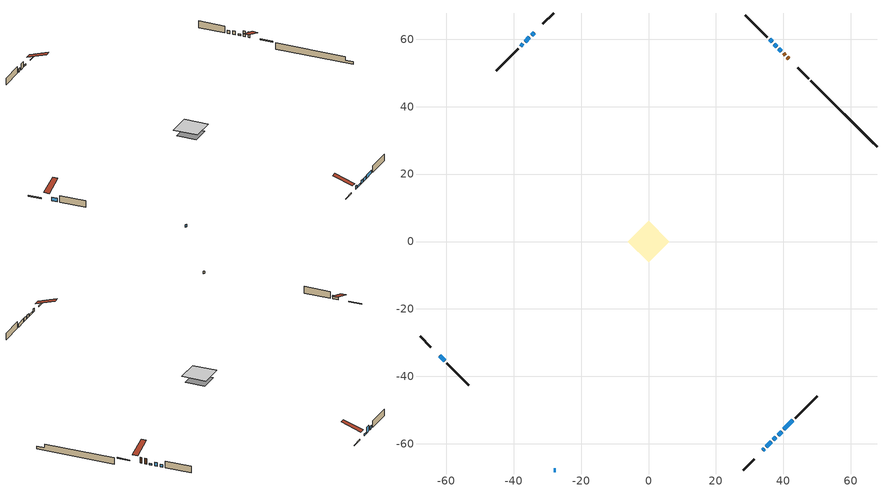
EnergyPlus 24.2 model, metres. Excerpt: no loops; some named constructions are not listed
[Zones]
conditioned space
 floor adiabatic (AdiabaticFloorConstruction): -6.09,0 0,6.09 6.09,0 0,-6.09 z0.61
 floor foundation (Slab1 construction): -4.9,0.06 -0.06,4.9 4.9,-0.06 0.06,-4.9 z-1.73
 wall outside (RimJoist1 construction): 28.08,-67.79 31.32,-64.56 / -67.79,-28.08 -64.56,-31.32 / -28.08,67.79 -31.32,64.56 / 47.52,48.35 44.29,51.59 z0.61:0.91
 wall outside (AdiabaticWallConstruction 1): 41.65,54.23 41.21,54.66 / 40.56,55.32 40.06,55.81 z0.61:2.64
 wall outside (AdiabaticWallConstruction): 33.96,-61.92 34.34,-61.54 / -61.92,-33.96 -60.48,-35.39 / 38.03,57.84 37.31,58.56 / -37.24,58.63 -37.96,57.91 / 40.12,-55.76 42.82,-53.06 z0.61:1.83; -28.08,-67.79 -27.55,-67.79 z0.61:1.5; 39.41,56.47 38.69,57.19 / -33.96,61.92 -34.68,61.2 / 34.99,-60.89 36.43,-59.45 z0.61:1.17; 36.66,59.22 35.94,59.94 z0.61:1.63; -35.33,60.54 -36.59,59.29 z0.61:2.69; 37.08,-58.79 37.77,-58.11 / 38.42,-57.45 39.47,-56.41 z0.61:1.78
 wall outside (Wall1 construction): 43.47,-52.4 50.02,-45.86 / -59.83,-36.05 -53.28,-42.6 / -38.62,57.26 -45.17,50.71 / 35.28,60.59 28.74,67.14 z0.61:3.05
 wall foundation (FoundationWall1 construction): 48.18,47.7,-1.73 48.18,47.7,0.61 65.83,30.04,0.61 65.83,30.04,-0.72 67.79,28.08,-0.72 67.79,28.08,-1.73
 window (WindowConstruction 8): 33.96,-61.92 34.34,-61.54 z0.61:1.83
 window (WindowConstruction 7): -61.92,-33.96 -60.48,-35.39 z0.61:1.83
 window (WindowConstruction 12): -28.08,-67.79 -27.55,-67.79 z0.61:1.5
 window (WindowConstruction 9): 39.41,56.47 38.69,57.19 z0.61:1.17
 window (WindowConstruction 10): -33.96,61.92 -34.68,61.2 z0.61:1.17
 window (WindowConstruction 11): 34.99,-60.88 36.43,-59.45 z0.61:1.17
 window (WindowConstruction): 38.03,57.84 37.32,58.56 z0.61:1.83
 window (WindowConstruction 1): 36.66,59.22 35.94,59.94 z0.61:1.62
 window (WindowConstruction 2): -35.33,60.54 -36.59,59.29 z0.61:2.69
 window (WindowConstruction 3): -37.25,58.63 -37.96,57.91 z0.61:1.83
 window (WindowConstruction 4): 37.08,-58.79 37.77,-58.11 z0.61:1.78
 window (WindowConstruction 5): 38.42,-57.45 39.46,-56.41 z0.61:1.78
 window (WindowConstruction 6): 40.12,-55.75 42.82,-53.06 z0.61:1.83
 door (Door): 41.65,54.23 41.22,54.66 z0.61:2.64
 door (Door 1): 40.56,55.32 40.06,55.81 z0.61:2.64
 ceiling adiabatic (AdiabaticFloorConstruction): 0,-6.09 6.09,0 0,6.09 -6.09,0 z0.61
 roof outside (Roof1 construction): 33.3,-62.58,3.05 28.27,-57.54,5.42 26.94,-58.87,5.42 31.98,-63.9,3.05; -62.58,-33.3,3.05 -57.54,-28.27,5.42 -58.87,-26.94,5.42 -63.9,-31.98,3.05; -33.3,62.58,3.05 -28.27,57.54,5.42 -26.94,58.87,5.42 -31.98,63.9,3.05; 42.3,53.57,3.05 37.27,48.54,5.42 38.6,47.21,5.42 43.63,52.25,3.05
[Schedule:Day:Interval]
interior lighting schedule day: No, 01:00, 0.108182, 04:00, 0.0901515, 05:00, 0.0991667, 06:00, 0.162273, 07:00, 0.270455, 08:00, 0.342576, 10:00, 0.369621, 11:00, 0.351591, 12:00, 0.333561, 13:00, 0.324545, 14:00, 0.31553, 15:00, 0.333561, 16:00, 0.369621, 17:00, 0.450758, 18:00, 0.585985, 19:00, 0.775303, 20:00, 0.955606, 21:00, 0.991667, 22:00, 0.712197, 23:00, 0.360606, 24:00, 0.162273
interior lighting schedule day 1: No, 01:00, 0.100909, 04:00, 0.0840909, 05:00, 0.0925, 06:00, 0.151364, 07:00, 0.252273, 08:00, 0.319545, 10:00, 0.344773, 11:00, 0.327955, 12:00, 0.311136, 13:00, 0.302727, 14:00, 0.294318, 15:00, 0.311136, 16:00, 0.344773, 17:00, 0.420455, 18:00, 0.546591, 19:00, 0.723182, 20:00, 0.891364, 21:00, 0.925, 22:00, 0.664318, 23:00, 0.336364, 24:00, 0.151364
interior lighting schedule day 2: No, 01:00, 0.0927273, 04:00, 0.0772727, 05:00, 0.085, 06:00, 0.139091, 07:00, 0.231818, 08:00, 0.293636, 10:00, 0.316818, 11:00, 0.301364, 12:00, 0.285909, 13:00, 0.278182, 14:00, 0.270455, 15:00, 0.285909, 16:00, 0.316818, 17:00, 0.386364, 18:00, 0.502273, 19:00, 0.664545, 20:00, 0.819091, 21:00, 0.85, 22:00, 0.610455, 23:00, 0.309091, 24:00, 0.139091
interior lighting schedule day 3: No, 01:00, 0.0845455, 04:00, 0.0704545, 05:00, 0.0775, 06:00, 0.126818, 07:00, 0.211364, 08:00, 0.267727, 10:00, 0.288864, 11:00, 0.274773, 12:00, 0.260682, 13:00, 0.253636, 14:00, 0.246591, 15:00, 0.260682, 16:00, 0.288864, 17:00, 0.352273, 18:00, 0.457955, 19:00, 0.605909, 20:00, 0.746818, 21:00, 0.775, 22:00, 0.556591, 23:00, 0.281818, 24:00, 0.126818
interior lighting schedule day 4: No, 01:00, 0.0763636, 04:00, 0.0636364, 05:00, 0.07, 06:00, 0.114545, 07:00, 0.190909, 08:00, 0.241818, 10:00, 0.260909, 11:00, 0.248182, 12:00, 0.235455, 13:00, 0.229091, 14:00, 0.222727, 15:00, 0.235455, 16:00, 0.260909, 17:00, 0.318182, 18:00, 0.413636, 19:00, 0.547273, 20:00, 0.674545, 21:00, 0.7, 22:00, 0.502727, 23:00, 0.254545, 24:00, 0.114545
interior lighting schedule day 5: No, 01:00, 0.0727273, 04:00, 0.0606061, 05:00, 0.0666667, 06:00, 0.109091, 07:00, 0.181818, 08:00, 0.230303, 10:00, 0.248485, 11:00, 0.236364, 12:00, 0.224242, 13:00, 0.218182, 14:00, 0.212121, 15:00, 0.224242, 16:00, 0.248485, 17:00, 0.30303, 18:00, 0.393939, 19:00, 0.521212, 20:00, 0.642424, 21:00, 0.666667, 22:00, 0.478788, 23:00, 0.242424, 24:00, 0.109091
interior lighting schedule day 6: No, 01:00, 0.0745455, 04:00, 0.0621212, 05:00, 0.0683333, 06:00, 0.111818, 07:00, 0.186364, 08:00, 0.236061, 10:00, 0.254697, 11:00, 0.242273, 12:00, 0.229848, 13:00, 0.223636, 14:00, 0.217424, 15:00, 0.229848, 16:00, 0.254697, 17:00, 0.310606, 18:00, 0.403788, 19:00, 0.534242, 20:00, 0.658485, 21:00, 0.683333, 22:00, 0.490758, 23:00, 0.248485, 24:00, 0.111818
interior lighting schedule day 7: No, 01:00, 0.08, 04:00, 0.0666667, 05:00, 0.0733333, 06:00, 0.12, 07:00, 0.2, 08:00, 0.253333, 10:00, 0.273333, 11:00, 0.26, 12:00, 0.246667, 13:00, 0.24, 14:00, 0.233333, 15:00, 0.246667, 16:00, 0.273333, 17:00, 0.333333, 18:00, 0.433333, 19:00, 0.573333, 20:00, 0.706667, 21:00, 0.733333, 22:00, 0.526667, 23:00, 0.266667, 24:00, 0.12
interior lighting schedule day 8: No, 01:00, 0.0890909, 04:00, 0.0742424, 05:00, 0.0816667, 06:00, 0.133636, 07:00, 0.222727, 08:00, 0.282121, 10:00, 0.304394, 11:00, 0.289545, 12:00, 0.274697, 13:00, 0.267273, 14:00, 0.259848, 15:00, 0.274697, 16:00, 0.304394, 17:00, 0.371212, 18:00, 0.482576, 19:00, 0.638485, 20:00, 0.78697, 21:00, 0.816667, 22:00, 0.586515, 23:00, 0.29697, 24:00, 0.133636
interior lighting schedule day 9: No, 01:00, 0.0972727, 04:00, 0.0810606, 05:00, 0.0891667, 06:00, 0.145909, 07:00, 0.243182, 08:00, 0.30803, 10:00, 0.332348, 11:00, 0.316136, 12:00, 0.299924, 13:00, 0.291818, 14:00, 0.283712, 15:00, 0.299924, 16:00, 0.332348, 17:00, 0.405303, 18:00, 0.526894, 19:00, 0.697121, 20:00, 0.859242, 21:00, 0.891667, 22:00, 0.640379, 23:00, 0.324242, 24:00, 0.145909
interior lighting schedule day 10: No, 01:00, 0.105455, 04:00, 0.0878788, 05:00, 0.0966667, 06:00, 0.158182, 07:00, 0.263636, 08:00, 0.333939, 10:00, 0.360303, 11:00, 0.342727, 12:00, 0.325152, 13:00, 0.316364, 14:00, 0.307576, 15:00, 0.325152, 16:00, 0.360303, 17:00, 0.439394, 18:00, 0.571212, 19:00, 0.755758, 20:00, 0.931515, 21:00, 0.966667, 22:00, 0.694242, 23:00, 0.351515, 24:00, 0.158182
interior lighting schedule day 11: No, 01:00, 0.109091, 04:00, 0.0909091, 05:00, 0.1, 06:00, 0.163636, 07:00, 0.272727, 08:00, 0.345455, 10:00, 0.372727, 11:00, 0.354545, 12:00, 0.336364, 13:00, 0.327273, 14:00, 0.318182, 15:00, 0.336364, 16:00, 0.372727, 17:00, 0.454545, 18:00, 0.590909, 19:00, 0.781818, 20:00, 0.963636, 21:00, 1, 22:00, 0.718182, 23:00, 0.363636, 24:00, 0.163636
interior lighting schedule default day; occupants schedule default day; clothes dryer schedule default day; cooking range schedule default day; mech vent bath fan 0 schedule default day; mech vent range fan 0 schedule default day; misc plug loads schedule default day; general water use schedule default day; heating setpoint default day; cooling setpoint default day; clothes dryer exhaust 0 schedule default day; cooling season schedule day; cooling season schedule day 2; cooling season schedule default day; exterior lighting schedule default day; natural vent schedule default day: No, 24:00, 0
occupants schedule day: No, 05:00, 0.426829, 06:00, 0.719512, 07:00, 1, 08:00, 0.670732, 09:00, 0.329268, 14:00, 0.170732, 15:00, 0.231707, 16:00, 0.329268, 17:00, 0.5, 18:00, 0.670732, 19:00, 0.829268, 21:00, 1, 22:00, 0.853659, 23:00, 0.646341, 24:00, 0.426829
clothes dryer schedule day; clothes dryer exhaust 0 schedule day: No, 01:00, 0.123457, 02:00, 0.0740741, 03:00, 0.0493827, 04:00, 0.0246914, 05:00, 0.0493827, 06:00, 0.0740741, 07:00, 0.197531, 08:00, 0.395062, 09:00, 0.592593, 10:00, 0.839506, 11:00, 0.962963, 12:00, 1, 13:00, 0.91358, 14:00, 0.82716, 15:00, 0.716049, 16:00, 0.753086, 17:00, 0.679012, 18:00, 0.666667, 20:00, 0.62963, 21:00, 0.641975, 22:00, 0.666667, 23:00, 0.54321, 24:00, 0.296296
cooking range schedule day: No, 05:00, 0.0597015, 06:00, 0.11194, 07:00, 0.171642, 08:00, 0.291045, 11:00, 0.343284, 12:00, 0.402985, 13:00, 0.462687, 14:00, 0.343284, 15:00, 0.291045, 16:00, 0.402985, 17:00, 0.567164, 18:00, 1, 19:00, 0.850746, 20:00, 0.432836, 21:00, 0.291045, 22:00, 0.231343, 23:00, 0.171642, 24:00, 0.11194
mech vent bath fan 0 schedule day: No, 07:00, 0, 08:00, 1, 09:00, 0.2, 24:00, 0
mech vent range fan 0 schedule day: No, 18:00, 0, 19:00, 1, 20:00, 0.2, 24:00, 0
misc plug loads schedule day: No, 06:00, 0.705882, 07:00, 0.745098, 08:00, 0.803922, 15:00, 0.823529, 16:00, 0.862745, 17:00, 0.921569, 18:00, 0.980392, 19:00, 1, 20:00, 0.980392, 21:00, 0.941176, 22:00, 0.862745, 23:00, 0.784314, 24:00, 0.72549
general water use schedule day: No, 01:00, 0.315068, 03:00, 0.287671, 04:00, 0.342466, 05:00, 0.369863, 06:00, 0.520548, 07:00, 0.60274, 08:00, 0.534247, 10:00, 0.506849, 11:00, 0.465753, 14:00, 0.479452, 15:00, 0.534247, 16:00, 0.589041, 17:00, 0.69863, 18:00, 0.876712, 19:00, 0.890411, 20:00, 0.986301, 21:00, 1, 22:00, 0.863014, 23:00, 0.616438, 24:00, 0.465753
heating setpoint day: No, 07:00, 18, 23:00, 21, 24:00, 18
cooling setpoint day: No, 24:00, 25
cooling season schedule day 1: No, 24:00, 1
exterior lighting schedule day: No, 01:00, 0.566667, 03:00, 0.524167, 05:00, 0.495833, 06:00, 0.5525, 07:00, 0.623333, 08:00, 0.580833, 09:00, 0.439167, 10:00, 0.354167, 12:00, 0.34, 13:00, 0.354167, 14:00, 0.396667, 15:00, 0.425, 16:00, 0.495833, 17:00, 0.623333, 18:00, 0.793333, 19:00, 0.906667, 20:00, 0.963333, 21:00, 0.991667, 22:00, 0.920833, 23:00, 0.793333, 24:00, 0.665833
exterior lighting schedule day 1: No, 01:00, 0.528571, 03:00, 0.488929, 05:00, 0.4625, 06:00, 0.515357, 07:00, 0.581429, 08:00, 0.541786, 09:00, 0.409643, 10:00, 0.330357, 12:00, 0.317143, 13:00, 0.330357, 14:00, 0.37, 15:00, 0.396429, 16:00, 0.4625, 17:00, 0.581429, 18:00, 0.74, 19:00, 0.845714, 20:00, 0.898571, 21:00, 0.925, 22:00, 0.858929, 23:00, 0.74, 24:00, 0.621071
exterior lighting schedule day 10: No, 01:00, 0.552381, 03:00, 0.510952, 05:00, 0.483333, 06:00, 0.538571, 07:00, 0.607619, 08:00, 0.56619, 09:00, 0.428095, 10:00, 0.345238, 12:00, 0.331429, 13:00, 0.345238, 14:00, 0.386667, 15:00, 0.414286, 16:00, 0.483333, 17:00, 0.607619, 18:00, 0.773333, 19:00, 0.88381, 20:00, 0.939048, 21:00, 0.966667, 22:00, 0.897619, 23:00, 0.773333, 24:00, 0.649048
exterior lighting schedule day 11: No, 01:00, 0.571429, 03:00, 0.528571, 05:00, 0.5, 06:00, 0.557143, 07:00, 0.628571, 08:00, 0.585714, 09:00, 0.442857, 10:00, 0.357143, 12:00, 0.342857, 13:00, 0.357143, 14:00, 0.4, 15:00, 0.428571, 16:00, 0.5, 17:00, 0.628571, 18:00, 0.8, 19:00, 0.914286, 20:00, 0.971429, 21:00, 1, 22:00, 0.928571, 23:00, 0.8, 24:00, 0.671429
exterior lighting schedule day 2: No, 01:00, 0.485714, 03:00, 0.449286, 05:00, 0.425, 06:00, 0.473571, 07:00, 0.534286, 08:00, 0.497857, 09:00, 0.376429, 10:00, 0.303571, 12:00, 0.291429, 13:00, 0.303571, 14:00, 0.34, 15:00, 0.364286, 16:00, 0.425, 17:00, 0.534286, 18:00, 0.68, 19:00, 0.777143, 20:00, 0.825714, 21:00, 0.85, 22:00, 0.789286, 23:00, 0.68, 24:00, 0.570714
exterior lighting schedule day 3: No, 01:00, 0.442857, 03:00, 0.409643, 05:00, 0.3875, 06:00, 0.431786, 07:00, 0.487143, 08:00, 0.453929, 09:00, 0.343214, 10:00, 0.276786, 12:00, 0.265714, 13:00, 0.276786, 14:00, 0.31, 15:00, 0.332143, 16:00, 0.3875, 17:00, 0.487143, 18:00, 0.62, 19:00, 0.708571, 20:00, 0.752857, 21:00, 0.775, 22:00, 0.719643, 23:00, 0.62, 24:00, 0.520357
exterior lighting schedule day 4: No, 01:00, 0.4, 03:00, 0.37, 05:00, 0.35, 06:00, 0.39, 07:00, 0.44, 08:00, 0.41, 09:00, 0.31, 10:00, 0.25, 12:00, 0.24, 13:00, 0.25, 14:00, 0.28, 15:00, 0.3, 16:00, 0.35, 17:00, 0.44, 18:00, 0.56, 19:00, 0.64, 20:00, 0.68, 21:00, 0.7, 22:00, 0.65, 23:00, 0.56, 24:00, 0.47
exterior lighting schedule day 5: No, 01:00, 0.380952, 03:00, 0.352381, 05:00, 0.333333, 06:00, 0.371429, 07:00, 0.419048, 08:00, 0.390476, 09:00, 0.295238, 10:00, 0.238095, 12:00, 0.228571, 13:00, 0.238095, 14:00, 0.266667, 15:00, 0.285714, 16:00, 0.333333, 17:00, 0.419048, 18:00, 0.533333, 19:00, 0.609524, 20:00, 0.647619, 21:00, 0.666667, 22:00, 0.619048, 23:00, 0.533333, 24:00, 0.447619
exterior lighting schedule day 6: No, 01:00, 0.390476, 03:00, 0.36119, 05:00, 0.341667, 06:00, 0.380714, 07:00, 0.429524, 08:00, 0.400238, 09:00, 0.302619, 10:00, 0.244048, 12:00, 0.234286, 13:00, 0.244048, 14:00, 0.273333, 15:00, 0.292857, 16:00, 0.341667, 17:00, 0.429524, 18:00, 0.546667, 19:00, 0.624762, 20:00, 0.66381, 21:00, 0.683333, 22:00, 0.634524, 23:00, 0.546667, 24:00, 0.45881
exterior lighting schedule day 7: No, 01:00, 0.419048, 03:00, 0.387619, 05:00, 0.366667, 06:00, 0.408571, 07:00, 0.460952, 08:00, 0.429524, 09:00, 0.324762, 10:00, 0.261905, 12:00, 0.251429, 13:00, 0.261905, 14:00, 0.293333, 15:00, 0.314286, 16:00, 0.366667, 17:00, 0.460952, 18:00, 0.586667, 19:00, 0.670476, 20:00, 0.712381, 21:00, 0.733333, 22:00, 0.680952, 23:00, 0.586667, 24:00, 0.492381
exterior lighting schedule day 8: No, 01:00, 0.466667, 03:00, 0.431667, 05:00, 0.408333, 06:00, 0.455, 07:00, 0.513333, 08:00, 0.478333, 09:00, 0.361667, 10:00, 0.291667, 12:00, 0.28, 13:00, 0.291667, 14:00, 0.326667, 15:00, 0.35, 16:00, 0.408333, 17:00, 0.513333, 18:00, 0.653333, 19:00, 0.746667, 20:00, 0.793333, 21:00, 0.816667, 22:00, 0.758333, 23:00, 0.653333, 24:00, 0.548333
exterior lighting schedule day 9: No, 01:00, 0.509524, 03:00, 0.47131, 05:00, 0.445833, 06:00, 0.496786, 07:00, 0.560476, 08:00, 0.522262, 09:00, 0.394881, 10:00, 0.318452, 12:00, 0.305714, 13:00, 0.318452, 14:00, 0.356667, 15:00, 0.382143, 16:00, 0.445833, 17:00, 0.560476, 18:00, 0.713333, 19:00, 0.815238, 20:00, 0.86619, 21:00, 0.891667, 22:00, 0.827976, 23:00, 0.713333, 24:00, 0.59869
[Schedule:Week:Daily]
heating setpoint Week Rule - Jan1-Dec31: heating setpoint day, heating setpoint day, heating setpoint day, heating setpoint day, heating setpoint day, heating setpoint day, heating setpoint day, heating setpoint default day, heating setpoint default day, heating setpoint default day, heating setpoint default day, heating setpoint default day
cooling season schedule Week Rule - Sep2-Dec31: cooling season schedule day 2, cooling season schedule day 2, cooling season schedule day 2, cooling season schedule day 2, cooling season schedule day 2, cooling season schedule day 2, cooling season schedule day 2, cooling season schedule default day, cooling season schedule default day, cooling season schedule default day, cooling season schedule default day, cooling season schedule default day
exterior lighting schedule Week Rule - Dec2-Dec31: exterior lighting schedule day 11, exterior lighting schedule day 11, exterior lighting schedule day 11, exterior lighting schedule day 11, exterior lighting schedule day 11, exterior lighting schedule day 11, exterior lighting schedule day 11, exterior lighting schedule default day, exterior lighting schedule default day, exterior lighting schedule default day, exterior lighting schedule default day, exterior lighting schedule default day
natural vent schedule Week Rule - Jan1-Dec31: natural vent schedule default day, natural vent schedule default day, natural vent schedule default day, natural vent schedule default day, natural vent schedule default day, natural vent schedule default day, natural vent schedule default day, natural vent schedule default day, natural vent schedule default day, natural vent schedule default day, natural vent schedule default day, natural vent schedule default day
